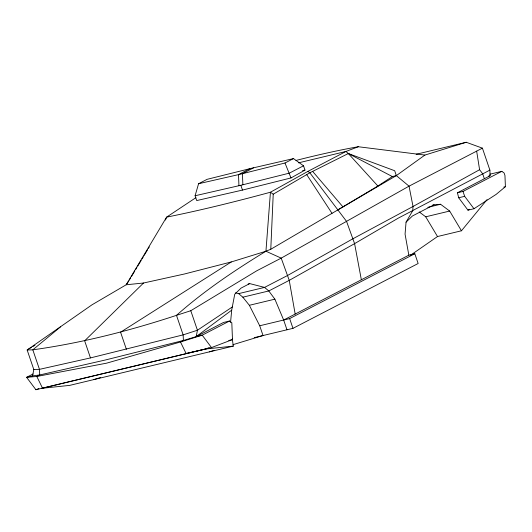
<?xml version="1.0" encoding="UTF-8"?>
<svg xmlns="http://www.w3.org/2000/svg" width="532" height="532" viewBox="0 0 532 532"><rect width="100%" height="100%" fill="white"/><g stroke="black" fill="none" stroke-linecap="round" stroke-linejoin="round"><path stroke-width="0.8" d="M32.585 375.885L39.734 374.96L105.436 359.978L183.407 340.473L196.215 336.61L223.553 322.452L229.538 321.015L231.812 322.711L232.477 339.589L211.503 347.582L35.903 389.73L26.6 377.321L32.585 375.885L33.802 369.514L27.152 349.983L91.97 304.829L126.19 284.773L143.534 283.011L184.557 273.967L231.334 261.937L265.94 251.23L270.781 249.269L273.229 194.193L309.837 172.787L348.327 153.529L394.678 170.725L396.34 175.607L409.035 186.16L413.032 206.483L412.752 210.632L406.056 222.163L405.065 234.16L408.835 255.174L283.662 320.025L286.981 329.787M31.408 347.409L27.152 349.983L32.818 349.83C81.748 343.02 129.609 330.778 176.491 315.343C204.009 290.918 234.605 270.389 265.94 251.23L270.436 192.225L307.862 171.404L345.926 151.467L358.289 146.739L424.895 155.071L466.232 142.27L482.411 148.149L489.886 170.114L490.112 175.74L457.447 192.784L458.684 197.764L467.98 210.173L473.972 208.737L496.157 194.373L505.4 186.712L504.954 175.46L504.123 173.02L501.856 171.324L489.773 174.223M230.549 322.452L231.693 310.176L234.732 294.243L241.089 288.078L249.727 283.603L264.557 287.406L268.793 290.957L274.878 299.17L283.662 320.025M229.538 321.015L202.207 335.173L196.215 336.61L197.432 330.239L190.788 310.715L256.75 270.801L281.209 258.126L409.035 186.16L482.411 148.149M195.091 195.756L198.576 183.74L207.074 179.337L251.703 168.232L293.491 158.596L303.526 165.798L304.996 170.12L290.997 177.934L242.479 190.077L196.72 200.564L195.091 195.756L240.843 185.276L289.361 173.133L303.526 165.798M165.472 220.055L166.602 217.142L195.896 197.671M128.385 281.627L126.19 284.773L166.602 217.142A390.076 46.184 -18.8 0 0 270.436 192.225L273.229 194.193M129.236 280.211L130.513 278.09M131.371 276.673L134.776 271.014M135.633 269.598L136.91 267.476M137.761 266.06L141.173 260.394M142.024 258.984L143.301 256.856M144.159 255.44L147.564 249.781M148.421 248.364L149.273 246.948M410.498 255.247L437.51 236.534L461.457 230.782L487.039 199.626M143.534 283.011L84.648 340.826L90.467 357.916L183.141 334.874L197.432 330.239L232.298 306.991M406.056 222.163L412.42 215.992L433.999 204.813L440.582 204.268L449.666 211.051L461.457 230.782M60.535 326.854L32.818 349.83L39.461 369.354L39.734 374.96L36.808 376.47L26.6 377.321L33.077 373.969M196.215 336.61L231.693 310.176M270.781 249.269L396.34 175.607L424.895 155.071M307.862 171.404L309.837 172.787L337.853 209.887L377.88 186.014L392.35 176.564L396.34 175.607M467.98 210.173L469.37 209.275M231.334 261.937L120.565 332.207L126.383 349.291M32.831 346.551L34.959 345.261M476.652 151.128L479.591 169.708L413.032 206.483L352.929 238.755L287.579 275.483L264.557 287.406L238.615 293.631L235.496 292.833M249.674 168.737L238.502 174.629L238.941 185.708M253.598 167.793L242.432 173.691L242.865 184.77M198.576 183.74L240.404 174.197L284.999 162.998L293.491 158.596M489.886 170.114L398.362 218.087L354.591 243.636L289.242 280.364L268.793 290.957L242.851 297.182L238.615 293.631M457.447 192.784L463.006 191.447L501.856 171.324M242.851 297.182L249.355 305.295L259.716 325.77L289.647 318.588L414.82 253.737L418.145 263.506L292.972 328.35L254.196 337.66M35.903 389.73L38.896 388.586M44.136 387.436L41.888 388.293L69.672 385.387L233.302 346.113L232.271 338.771M209.262 347.596L205.518 349.019L41.888 388.293L42.4 387.928L36.808 376.47L106.6 363.163L180.488 341.99L202.207 335.173L211.503 347.582M190.788 310.715L176.491 315.343L183.141 334.874L183.407 340.473L180.488 341.99L186.08 353.447L205.518 349.019L233.302 346.113M93.619 379.635L100.721 377.474M209.355 351.858L214.09 350.422M233.036 344.656L263.034 335.532L259.716 325.77M298.472 162.852L345.926 151.467L348.327 153.529L377.88 186.014M416.19 154.28L466.232 142.27M488.502 176.132L490.112 175.74M458.684 197.764L464.669 196.328L473.972 208.737M503.791 187.098L505.4 186.712M432.403 205.192L433.999 204.813M427.814 207.334L440.582 204.268M419.236 211.955L425.72 216.803L449.666 211.051M248.151 283.982L249.727 283.603M408.835 255.174L414.82 253.737M249.355 305.295L274.878 299.17M228.74 340.487L231.733 339.768M302.588 170.679L304.996 170.12M90.467 357.916L39.461 369.354L33.802 369.514M265.94 251.23L281.209 258.126L289.242 280.364L295.167 314.06M348.327 153.529L392.35 176.564M312.636 171.39L342.927 206.862M337.853 209.887L346.558 221.398L354.591 243.636L361.354 279.772M479.591 169.708L482.697 173.844L484.359 178.725M306.711 174.616L332.001 213.325M425.72 216.803L437.51 236.534M284.999 162.998L290.997 177.934M463.006 191.447L464.669 196.328M289.647 318.588L292.972 328.35M240.843 185.276L242.479 190.077M295.998 160.431A263.852 31.242 -18.8 0 1 358.289 146.739"/></g></svg>
